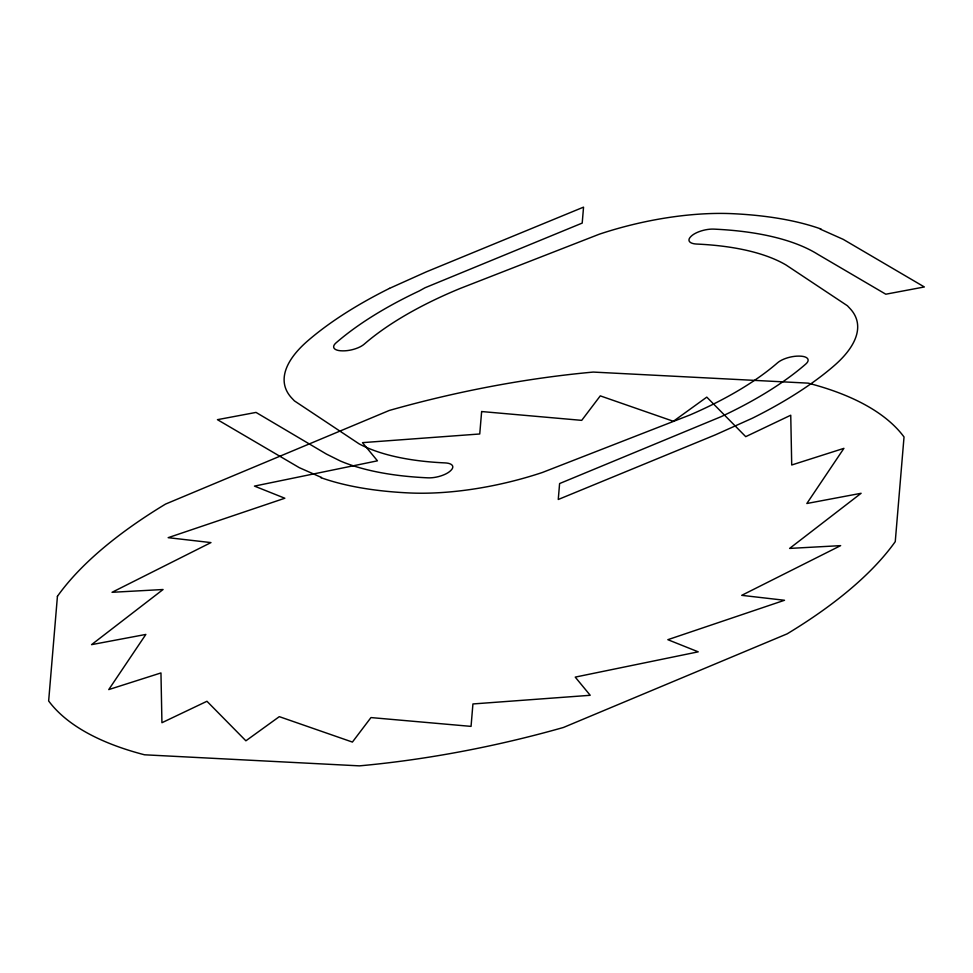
<?xml version="1.0" encoding="UTF-8"?>
<svg xmlns="http://www.w3.org/2000/svg" width="973" height="973" viewBox="0 0 973 973"><rect width="100%" height="100%" fill="white"/><g stroke="black" fill="none" stroke-linecap="round" stroke-linejoin="round"><path stroke-width="1.46" d="M57.431 596.303L48.65 700.961A452.7 175.432 -13.5 0 0 144.539 754.793L359.438 765.86A452.7 175.432 -13.5 0 0 563.452 727.463L787.121 633.861A452.7 175.432 -13.5 0 0 895.257 541.633L904.026 436.974A452.7 175.432 -13.5 0 0 808.149 383.143L593.25 372.075A452.7 175.432 -13.5 0 0 389.236 410.472L165.556 504.075A452.7 175.432 -13.5 0 0 57.431 596.303M389.516 288.373L426.332 271.844L583.545 207.14L582.207 223.085L424.994 287.777L419.302 290.927A281.562 109.11 -13.5 0 0 335.965 342.934A16.456 6.385 -13.5 0 0 342.216 350.839L342.983 350.852A16.456 6.385 -13.5 0 0 364.206 344.174A247.762 96.011 -13.5 0 1 460.107 288.482L599.392 234.165A164.619 63.792 -13.5 0 1 732.803 213.695A316.067 122.476 -13.5 0 1 821.03 229.02L820.324 229.154L843.214 239.358L924.35 286.962L885.795 294.211L817.819 254.33A281.562 109.11 -13.5 0 0 713.793 229.117A16.456 6.385 -13.5 0 0 691.207 236.22L690.806 236.621A16.456 6.385 -13.5 0 0 696.668 244.053A247.762 96.011 -13.5 0 1 785.989 264.96L847.386 305.741L849.94 308.453A164.619 63.792 -13.5 0 1 833.922 365.897A316.067 122.476 -13.5 0 1 752.287 418.256L715.483 434.797L558.259 499.49L559.597 483.557L721.127 416.663A281.562 109.11 -13.5 0 0 805.802 364.024A16.456 6.385 -13.5 0 0 799.551 356.118L798.784 356.106A16.456 6.385 -13.5 0 0 777.573 362.783A247.762 96.011 -13.5 0 1 689.93 414.985L542.423 472.464A164.619 63.792 -13.5 0 1 409.013 492.934A316.067 122.476 -13.5 0 1 320.774 477.609L321.479 477.475L299.283 467.66L217.453 419.667L256.021 412.418L326.429 454.075L340.489 461.068A281.562 109.11 -13.5 0 0 427.986 477.84A16.456 6.385 -13.5 0 0 450.56 470.737L450.961 470.336A16.456 6.385 -13.5 0 0 445.099 462.905A247.762 96.011 -13.5 0 1 359.122 443.87L294.418 400.888L291.864 398.188A164.619 63.792 -13.5 0 1 307.882 340.732A316.067 122.476 -13.5 0 1 389.516 288.373M481.635 411.543L479.75 433.982L362.467 442.642L377.451 460.825L254.452 486.099L284.834 498.237L168.159 537.668L210.959 542.593L112.029 592.302L163.063 589.516L91.559 644.649L145.841 634.432L108.757 689.589L160.959 672.939L161.932 722.72L206.957 701.278L245.889 740.806L279.312 716.651L352.408 742.071L370.968 717.575L471.054 726.381L472.927 703.953L590.21 695.294L575.225 677.111L698.225 651.837L667.843 639.687L784.518 600.268L741.718 595.342L840.648 545.634L789.614 548.419L861.117 493.287L806.848 503.503L843.919 448.346L791.718 464.997L790.745 415.216L745.732 436.658L706.787 397.13L673.365 421.285L600.28 395.865L581.72 420.36L481.635 411.543"/></g></svg>
